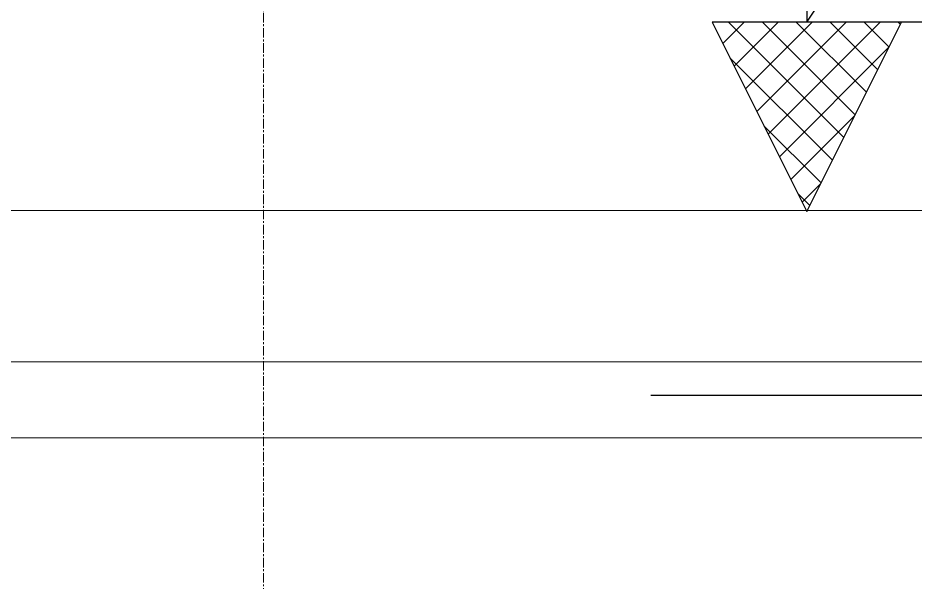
# Model space of a CAD drawing. Header units: millimetres. Extents: x 0 to 79600, y 0 to 55400.
# Drawn here: x 40085 to 41271, y 29911 to 30657 of the extents above; entities that cross this region are included whole.
import ezdxf

# ---------------------------------------------------------------- set-up
doc = ezdxf.new("R2010")
doc.units = ezdxf.units.MM
doc.header["$LTSCALE"] = 50
doc.linetypes.add('CENTER', pattern=[2, 1.25, -0.25, 0.25, -0.25])
for name, color, linetype in [('ANCHOR', 1, 'Continuous'), ('ASHIBA', 230, 'Continuous'), ('kutai', 7, 'Continuous'), ('kutai3', 253, 'Continuous')]:
    doc.layers.add(name, color=color, linetype=linetype)
doc.layers.add('GRID', color=7, linetype='CENTER', lineweight=5)

msp = doc.modelspace()

# ---------------------------------------------------------------- hatches: boundary and pattern name
at = {"layer": 'ANCHOR'}
h = msp.add_hatch(dxfattribs=at)
h.set_pattern_fill('ANSI37', color=256, scale=10, angle=540, style=0)
h.set_pattern_definition([(225, (261118.04, 64518.65), (22.4506403, -22.4506403), []), (315, (261118.04, 64518.65), (22.4506403, 22.4506403), [])])
h.paths.add_polyline_path([(41127.6, 30401.1), (41252.6, 30651.1), (41002.6, 30651.1)])

# ---------------------------------------------------------------- linework, layer by layer
msp.add_lwpolyline([(41127.6, 30401.1), (41252.6, 30651.1), (41002.6, 30651.1)], close=True, dxfattribs=at)
at = {"layer": 'ASHIBA'}
msp.add_lwpolyline([(41737.6, 31565.1), (41127.6, 31565.1), (41127.6, 30651.1), (41737.6, 31565.1), (41737.6, 30651.1), (41127.6, 30651.1)], dxfattribs=at)
at = {"layer": 'GRID', "ltscale": 0.2}
msp.add_line((40409.6, 9850.7), (40409.6, 40454.4), dxfattribs=at)
at = {"layer": 'kutai', "lineweight": 20}
for p, q in [((39790.3, 30402.1), (44509.6, 30402.1)), ((36609.6, 30202.1), (44309.6, 30202.1)), ((44309.6, 30102.1), (36609.6, 30102.1))]:
    msp.add_line(p, q, dxfattribs=at)
at = {"layer": 'kutai3'}
msp.add_line((41599.8, 30157.9), (40921.5, 30157.9), dxfattribs=at)

doc.saveas('drawing.dxf')
